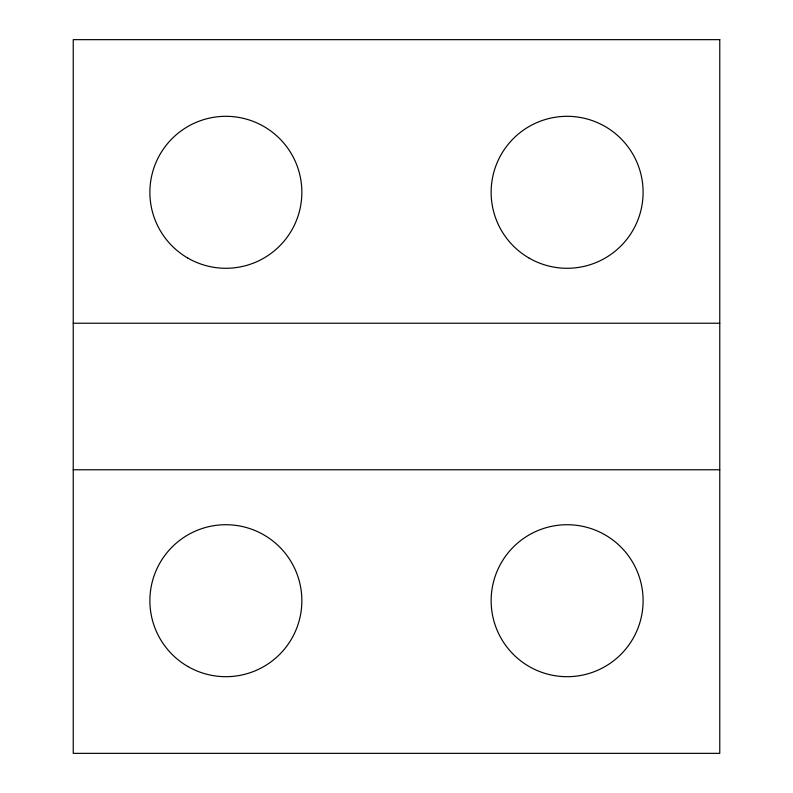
<?xml version="1.0" encoding="UTF-8"?>
<svg xmlns="http://www.w3.org/2000/svg" width="793" height="793" viewBox="0 0 793 793"><rect width="100%" height="100%" fill="white"/><g stroke="black" fill="none" stroke-linecap="round" stroke-linejoin="round"><path stroke-width="1.19" d="M73.234 323.227L719.766 323.227M73.234 469.773L719.766 469.773M719.766 39.65L73.234 39.65L73.234 753.35L719.766 753.35L719.766 39.65M187.882 666.507A75.979 75.979 0 0 0 301.855 600.707A75.979 75.979 0 0 0 187.882 534.898A75.979 75.979 0 0 0 187.882 666.507M513.398 654.433A75.979 75.979 0 0 0 640.516 620.374A75.979 75.979 0 0 0 547.457 527.315A75.979 75.979 0 0 0 513.398 654.433M187.882 258.102A75.979 75.979 0 0 0 301.855 192.293A75.979 75.979 0 0 0 187.882 126.493A75.979 75.979 0 0 0 187.882 258.102M529.129 258.102A75.979 75.979 0 0 0 643.103 192.293A75.979 75.979 0 0 0 529.129 126.493A75.979 75.979 0 0 0 529.129 258.102"/></g></svg>
